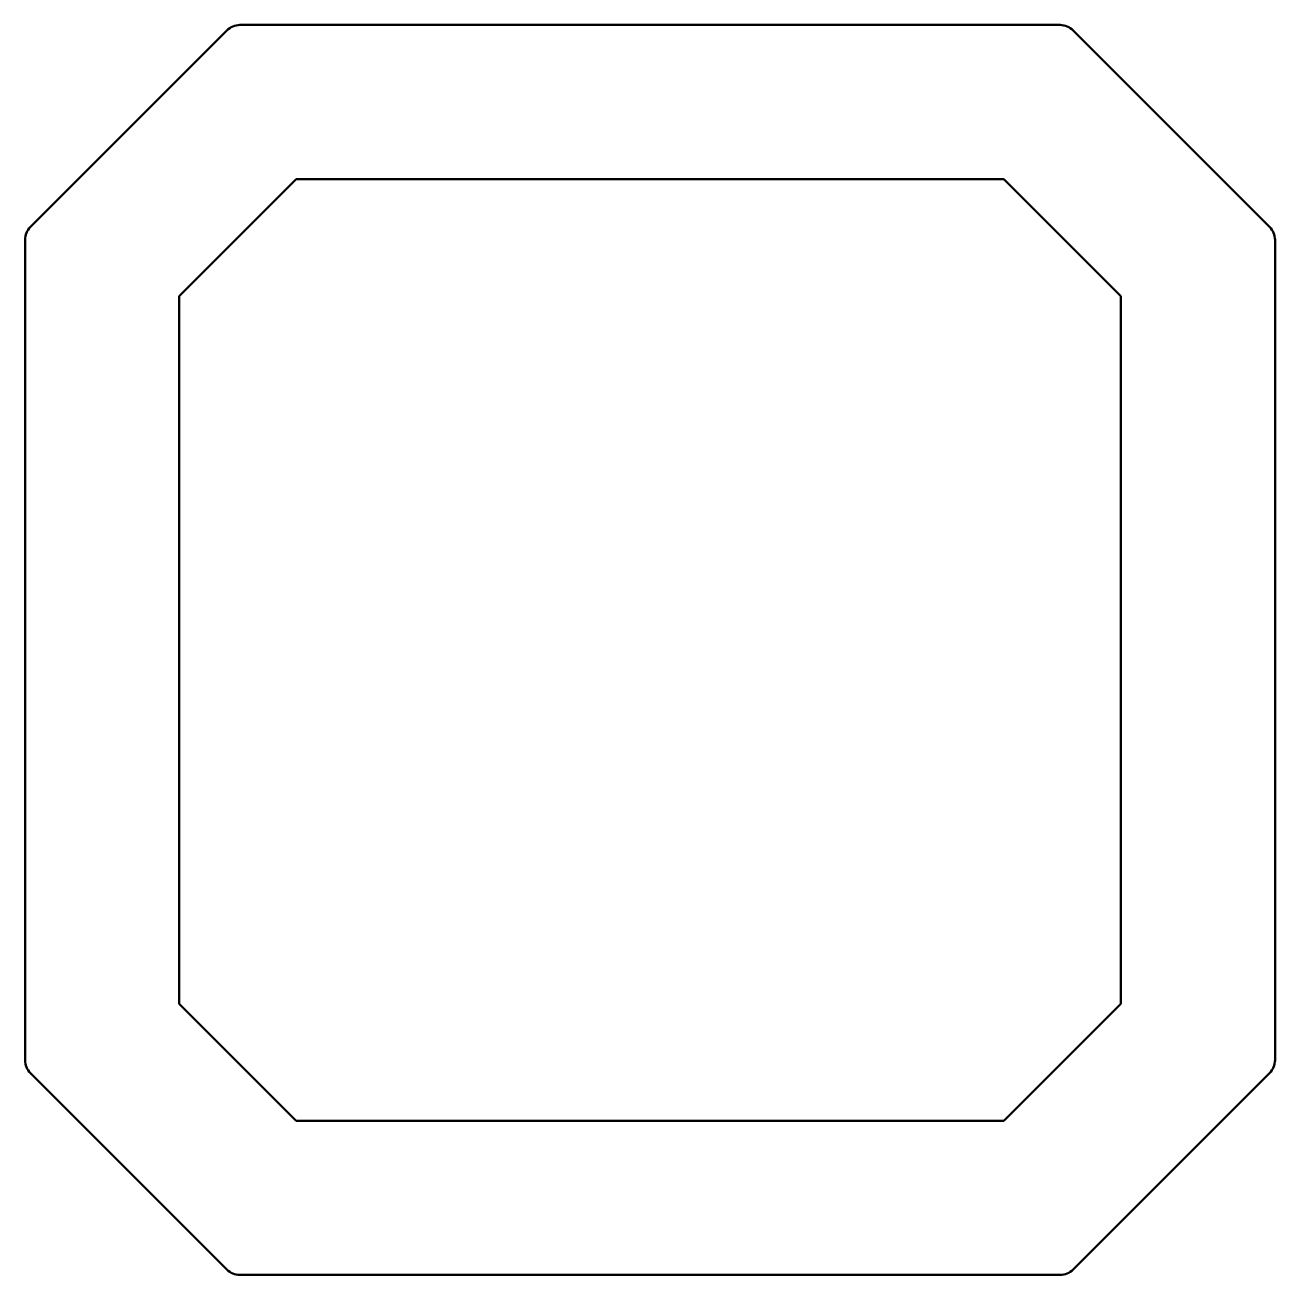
# Model space of a CAD drawing. Header units: inches. Extents: x 0 to 405, y 0 to 405.
import ezdxf

# ---------------------------------------------------------------- set-up
doc = ezdxf.new("R2010")
doc.units = ezdxf.units.IN
doc.header["$MEASUREMENT"] = 0
doc.layers.add('Visible (ANSI)', color=7, linetype='Continuous', lineweight=50)

# ---------------------------------------------------------------- blocks, each defined once
blk = doc.blocks.new('3DOF250-V001-TOCA002_3DOF250-V001-TORR003_14_3DOF250-V001-TOCA002')
at = {"layer": 'Visible (ANSI)'}
for p, q in [((-132.92, 202.6), (132.92, 202.6)), ((-200.84, 137.16), (-137.16, 200.84)), ((137.16, 200.84), (200.84, 137.16)), ((-152.6, 114.69), (-114.69, 152.6)), ((-114.69, 152.6), (114.69, 152.6)), ((114.69, 152.6), (152.6, 114.69)), ((-202.6, -132.92), (-202.6, 132.92)), ((202.6, 132.92), (202.6, -132.92)), ((-152.6, -114.69), (-152.6, 114.69)), ((152.6, 114.69), (152.6, -114.69)), ((-114.69, -152.6), (-152.6, -114.69)), ((152.6, -114.69), (114.69, -152.6)), ((-137.16, -200.84), (-200.84, -137.16)), ((200.84, -137.16), (137.16, -200.84)), ((114.69, -152.6), (-114.69, -152.6)), ((132.92, -202.6), (-132.92, -202.6))]:
    blk.add_line(p, q, dxfattribs=at)
at = {"layer": 'Visible (ANSI)', "extrusion": (0, 0, -1)}
for centre, start, end in [((-132.92, 196.6), 90, 135), ((132.92, 196.6), 45, 90), ((196.6, 132.92), 0, 45), ((-196.6, 132.92), 135, 180), ((196.6, -132.92), 315, 0), ((-196.6, -132.92), 180, 225), ((132.92, -196.6), 270, 315), ((-132.92, -196.6), 225, 270)]:
    blk.add_arc(centre, 6, start, end, dxfattribs=at)

msp = doc.modelspace()

# ---------------------------------------------------------------- block references
msp.add_blockref('3DOF250-V001-TOCA002_3DOF250-V001-TORR003_14_3DOF250-V001-TOCA002', (202.6, 202.6))

doc.saveas('drawing.dxf')
